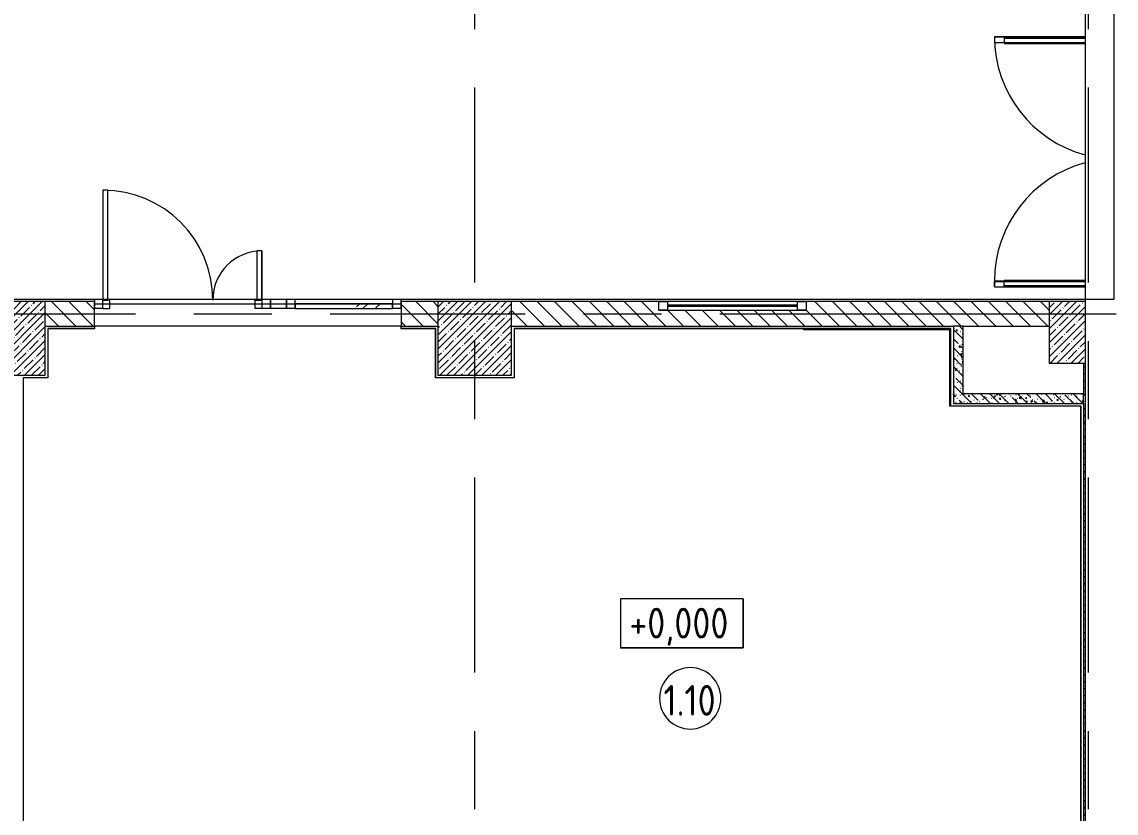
# Model space of a CAD drawing. Header units: millimetres. Extents: x -4029 to 232974, y -8553 to 104777.
# Drawn here: x 29619 to 38536, y 3736 to 10178 of the extents above; entities that cross this region are included whole.
import ezdxf

# ---------------------------------------------------------------- set-up
doc = ezdxf.new("R2010")
doc.units = ezdxf.units.MM
doc.linetypes.add('Осевая', pattern=[3175, 635, -476.25, 1587.5, -476.25])
for name, color, linetype, lineweight in [('A-AREA-BNDY', 7, 'Continuous', 9), ('A-AREA-IDEN', 7, 'Continuous', 9), ('A-DETL-GENF', 7, 'Continuous', 9), ('A-GLAZ', 7, 'Continuous', 9), ('A-GLAZ-CURT', 7, 'Continuous', 9), ('A-GLAZ-CWMG', 7, 'Continuous', 9), ('A-WALL-1', 7, 'Continuous', 13), ('G-ANNO-DIMS', 7, 'Continuous', 9), ('I-WALL', 7, 'Continuous', 9), ('S-COLS', 7, 'Continuous', 9), ('Оси', 7, 'Continuous', 9), ('Оси-2', 7, 'Осевая', 9)]:
    doc.layers.add(name, color=color, linetype=linetype, lineweight=lineweight)
for name, color, linetype, lineweight, true_color in [('A-DETL-GENF-3', 7, 'Continuous', 9, 0xaaaaaa), ('A-DOOR-1', 7, 'Continuous', 9, 0xaaaaaa), ('A-FLOR-1', 7, 'Continuous', 9, 0xaaaaaa), ('I-WALL-1', 7, 'Continuous', 9, 0x787878)]:
    doc.layers.add(name, color=color, linetype=linetype, lineweight=lineweight, true_color=true_color)
doc.styles.add('GOST Common', font='', dxfattribs={"width": 0.9, "height": 250})
doc.styles.get('GOST Common').set_extended_font_data('GOST Common')
pattern_1 = [(135, (0, 0), (-75.43415, -75.43415), [106.68, -17.78, 3.556, -17.78]), (135, (0, 75.39), (-75.43415, -75.43415), []), (50, (0, 0), (127.52922, -11.15758), [13.335, -146.685]), (355, (0, 0), (-24.66966, 133.74002), [10.668, -117.348]), (100.451, (10.63, -0.93), (102.85973, 122.58178), [11.333, -124.663]), (46.184, (0, 35.56), (189.75516, -29.43036), [20.002, -220.027]), (96.636, (15.81, 33.1), (166.1822, 173.1996), [17, -186.995]), (351.184, (0, 35.56), (166.1839, 173.1976), [16.002, -176.022]), (21, (17.78, 26.67), (106.13027, -71.58603), [13.335, -146.685]), (326, (17.78, 26.67), (43.26188, 128.93175), [10.668, -117.348]), (71.451, (26.62, 20.7), (149.39198, 57.34505), [11.333, -124.663]), (37.5, (0, 0), (2.16223, 59.18836), [3.353, -112.573, 3.353, -115.773, -117.793]), (37.5, (0, 0), (2.16223, 59.18836), [-235.052, 3.353, -114.44]), (7.5, (0, 0), (46.77386, 70.12615), [3.353, -64.567, 3.353, -109.906, -44.894]), (7.5, (0, 0), (46.77386, 70.12615), [-181.178, 3.353, -41.542]), (327.5, (-39.65, 0), (94.91367, -4.010093), [3.353, -41.097, 3.353, -135.331, -184.023]), (327.5, (-39.65, 0), (94.91367, -4.010093), [-183.134, 3.353, -180.67]), (317.5, (-57.43, 0), (103.69057, 17.79882), [3.353, -54.432, 3.353, -88.748, -130.683]), (317.5, (-57.43, 0), (103.69057, 17.79882), [-149.885, 3.353, -127.33])]
pattern_2 = [(135, (0, 0), (-70.71068, -70.71068), [])]

# ---------------------------------------------------------------- blocks, each defined once
blk = doc.blocks.new('BSC_Колонна _Прямоугольная - 600х600-23286269-План монтажа стен и перегородок 1 этажа в осях 1-12')
at = {"layer": 'S-COLS'}
h = blk.add_hatch(dxfattribs=at)
h.set_pattern_fill('FP_2', color=256, style=0, pattern_type=2)
h.set_pattern_definition([(45, (-29509.74, -7600), (-57.02463, 57.02463), []), (45, (-29452.72, -7600), (-57.02463, 57.02463), [100.806, -20.161, 3.353, -16.808])])
h.paths.add_polyline_path([(100, -300), (300, -300), (300, 300), (-300, 300), (-300, -300), (-23.5, -300)])
for p, q in [((300, 300), (-300, 300)), ((-300, 300), (-300, -300)), ((300, -300), (300, 300)), ((-300, -300), (300, -300))]:
    blk.add_line(p, q, dxfattribs=at)
blk = doc.blocks.new('BSC_Колонна _Прямоугольная - 600х600-V15-План монтажа стен и перегородок 1 этажа в осях 1-12')
at = {"layer": 'S-COLS'}
h = blk.add_hatch(dxfattribs=at)
h.set_pattern_fill('FP_29', color=256, style=0, pattern_type=2)
h.set_pattern_definition([(45, (-33310, -7600), (-57.02463, 57.02463), []), (45, (-33252.975, -7600), (-57.02463, 57.02463), [100.806, -20.161, 3.353, -16.808])])
h.paths.add_polyline_path([(-300, -300), (300, -300), (300, 300), (-300, 300), (-300, 80)])
for p, q in [((300, 300), (-300, 300)), ((-300, 300), (-300, -300)), ((300, -300), (300, 300)), ((-300, -300), (300, -300))]:
    blk.add_line(p, q, dxfattribs=at)
blk = doc.blocks.new('Дверь_Витражная_остекление_ - ДВН_ДАО_Главный вход_1800 в свету 5-32258809-План монтажа стен и перегородок 1 этажа в осях 1-12')
at = {"layer": 'A-DETL-GENF-3'}
for p, q in [((-992.5, -1012.5), (-992.5, -274.3)), ((-992.5, -274.3), (-992.5, -1012.5)), ((-982.5, -932.5), (-982.5, -274.3)), ((-947.5, -1012.5), (-947.5, -274.3)), ((-947.5, -1012.5), (-947.5, -274.3)), ((-938.5, -932.5), (-938.5, -274.3)), ((988.5, -932.5), (988.5, -274.3)), ((997.5, -1012.5), (997.5, -274.3)), ((997.5, -274.3), (997.5, -1012.5)), ((1032.5, -932.5), (1032.5, -274.3)), ((1042.5, -1012.5), (1042.5, -274.3)), ((1042.5, -1012.5), (1042.5, -274.3)), ((-992.5, -932.5), (-947.5, -932.5)), ((1042.5, -932.5), (997.5, -932.5)), ((-992.5, -1012.5), (-947.5, -1012.5)), ((-992.5, -1012.5), (-947.5, -1012.5)), ((1042.5, -1012.5), (997.5, -1012.5)), ((997.5, -1012.5), (1042.5, -1012.5))]:
    blk.add_line(p, q, dxfattribs=at)
at = {"layer": 'A-DOOR-1'}
for p, q in [((-992.5, -1012.5), (-992.5, -274.3)), ((992.5, -1012.5), (992.5, -274.3))]:
    blk.add_line(p, q, dxfattribs=at)
for centre, start, end in [((-992.5, -20), 270, 345.14901), ((992.5, -20), 194.85099, 270)]:
    blk.add_arc(centre, 992.5, start, end, dxfattribs=at)
blk = doc.blocks.new('BSC_Колонна _Прямоугольная - 500х500-V34-План монтажа стен и перегородок 1 этажа в осях 1-12')
at = {"layer": 'S-COLS'}
h = blk.add_hatch(dxfattribs=at)
h.set_pattern_fill('FP_49', color=256, style=0, pattern_type=2)
h.set_pattern_definition([(45, (-38240, -7650), (-57.02463, 57.02463), []), (45, (-38182.975, -7650), (-57.02463, 57.02463), [100.806, -20.161, 3.353, -16.808])])
h.paths.add_polyline_path([(10, -250), (42.7, -250), (42.7, 250), (-250, 250), (-250, -250)])
for p, q in [((42.7, 250), (-250, 250)), ((-250, 250), (-250, -250)), ((-250, -250), (42.7, -250))]:
    blk.add_line(p, q, dxfattribs=at)
blk = doc.blocks.new('Прямоугольный импост - 50 x 70 мм-31700031-План монтажа стен и перегородок 1 этажа в осях 1-12')
at = {"layer": 'A-GLAZ-CWMG'}
for p, q in [((-70, 35), (0, 35)), ((-70, -35), (-70, 35)), ((0, 35), (0, -35)), ((0, -35), (-70, -35))]:
    blk.add_line(p, q, dxfattribs=at)
blk = doc.blocks.new('Дверь_Витражная_остекление_ - ДВН_ДАО_Главный вход_1200 в свету-31742133-План монтажа стен и перегородок 1 этажа в осях 1-12')
at = {"layer": 'A-DETL-GENF-3'}
for p, q in [((-607.5, 925), (-647.5, 925)), ((-647.5, 925), (-647.5, 35)), ((-607.5, 30), (-607.5, 925)), ((647.5, 430), (607.5, 430)), ((607.5, 430), (607.5, 30)), ((647.5, 35), (647.5, 430)), ((-647.5, 30), (-607.5, 30)), ((-592.5, 30), (-647.5, 30)), ((-592.5, -40), (-592.5, 30)), ((592.5, -40), (592.5, 30)), ((592.5, 30), (647.5, 30)), ((607.5, 30), (647.5, 30)), ((-647.5, -35), (-647.5, -40)), ((-647.5, -40), (-592.5, -40)), ((647.5, -40), (592.5, -40)), ((647.5, -35), (647.5, -40))]:
    blk.add_line(p, q, dxfattribs=at)
at = {"layer": 'A-DOOR-1'}
for p, q in [((-647.5, 925), (-647.5, 35)), ((647.5, 430), (647.5, 35))]:
    blk.add_line(p, q, dxfattribs=at)
for centre, radius, start, end in [((-647.5, 30), 895, 360, 90), ((647.5, 30), 400, 90, 180)]:
    blk.add_arc(centre, radius, start, end, dxfattribs=at)
blk = doc.blocks.new('Системная панель - Стемалит - 40мм-31720939-План монтажа стен и перегородок 1 этажа в осях 1-12')
at = {"layer": 'A-GLAZ-CURT'}
for p, q in [((65, 35), (-65, 35)), ((-65, 35), (-65, -35)), ((65, -35), (65, 35)), ((-65, -35), (65, -35))]:
    blk.add_line(p, q, dxfattribs=at)
blk = doc.blocks.new('Прямоугольный импост - 50 x 70 мм-31687886-План монтажа стен и перегородок 1 этажа в осях 1-12')
at = {"layer": 'A-GLAZ-CWMG'}
for p, q in [((-35, 35), (35, 35)), ((-35, -35), (-35, 35)), ((35, 35), (35, -35)), ((35, -35), (-35, -35))]:
    blk.add_line(p, q, dxfattribs=at)
blk = doc.blocks.new('Прямоугольный импост - 50 x 70 мм-V77-План монтажа стен и перегородок 1 этажа в осях 1-12')
at = {"layer": 'A-GLAZ-CWMG'}
for p, q in [((0, 35), (-70, 35)), ((-70, 35), (-70, -35)), ((0, -35), (0, 35)), ((-70, -35), (0, -35))]:
    blk.add_line(p, q, dxfattribs=at)
blk = doc.blocks.new('Системная панель - Стекло - 40мм-V78-План монтажа стен и перегородок 1 этажа в осях 1-12')
at = {"layer": 'A-GLAZ-CURT'}
h = blk.add_hatch(dxfattribs=at)
h.set_pattern_fill('FP_105', color=256, style=0, pattern_type=2)
h.set_pattern_definition([(45, (-32342.5, -7783), (-282.8427, 282.8427), [200, -600]), (45, (-32542.5, -7883), (-282.8427, 282.8427), [600, -200]), (45, (-32142.5, -7983), (-282.8427, 282.8427), [200, -600])])
h.paths.add_polyline_path([(-397.5, -40), (397.5, -40), (397.5, 0), (-397.5, 0), (-397.5, -35)])
for p, q in [((397.5, 0), (-397.5, 0)), ((-397.5, 0), (-397.5, -40)), ((397.5, -40), (397.5, 0)), ((-397.5, -40), (397.5, -40))]:
    blk.add_line(p, q, dxfattribs=at)
blk = doc.blocks.new('Прямоугольный импост - 50 x 70 мм-31702100-План монтажа стен и перегородок 1 этажа в осях 1-12')
at = {"layer": 'A-GLAZ-CWMG'}
for p, q in [((-35, 35), (35, 35)), ((-35, -35), (-35, 35)), ((35, 35), (35, -35)), ((35, -35), (-35, -35))]:
    blk.add_line(p, q, dxfattribs=at)
blk = doc.blocks.new('Прямоугольный импост - 50 x 70 мм-31720914-План монтажа стен и перегородок 1 этажа в осях 1-12')
at = {"layer": 'A-GLAZ-CWMG'}
blk.add_line((24940, 7918), (24145, 7918), dxfattribs=at)
blk = doc.blocks.new('120_Окно_СКБ_1Ст - 120_Окно_СКБ_1Ст 400х1200 EI30-24228909-План монтажа стен и перегородок 1 этажа в осях 1-12')
at = {"layer": 'A-GLAZ'}
for p, q in [((-600, 30), (-600, 100)), ((-600, 100), (-530, 100)), ((600, 100), (-600, 100)), ((-530, 100), (-530, 30)), ((530, 30), (530, 100)), ((530, 100), (600, 100)), ((600, 100), (600, 30)), ((-530, 30), (-600, 30)), ((-600, 30), (600, 30)), ((530, 70), (-530, 70)), ((530, 60), (-530, 60)), ((600, 30), (530, 30))]:
    blk.add_line(p, q, dxfattribs=at)
blk = doc.blocks.new('DET_L_Линия разрыва - М100-30654710-План монтажа стен и перегородок 1 этажа в осях 1-12')
at = {"layer": 'A-DETL-GENF'}
blk.add_line((11739.9, 0), (0, 0), dxfattribs=at)
blk = doc.blocks.new('Марка_Помещения - Номер-25198446-План монтажа стен и перегородок 1 этажа в осях 1-12')
at = {"layer": 'A-AREA-IDEN'}
for start, end in [(360, 180), (180, 360)]:
    blk.add_arc((0, 0), 2.5, start, end, dxfattribs=at)
blk = doc.blocks.new('Высотные отметки - 10х4_h_-17668695-План монтажа стен и перегородок 1 этажа в осях 1-12')
at = {"layer": 'G-ANNO-DIMS'}
for p, q in [((-5, 4), (-5, 0)), ((5, 4), (-5, 4)), ((5, 4), (-5, 4)), ((-5, 4), (-5, 0)), ((5, 4), (5, 0)), ((5, 0), (5, 4)), ((5, 0), (-5, 0)), ((-5, 0), (5, 0))]:
    blk.add_line(p, q, dxfattribs=at)

msp = doc.modelspace()

# ---------------------------------------------------------------- hatches: boundary and pattern name
at = {"layer": 'I-WALL'}
h = msp.add_hatch(dxfattribs=at)
h.set_pattern_fill('FP_18', color=256, style=0, pattern_type=2)
h.set_pattern_definition(pattern_2)
h.paths.add_polyline_path([(32991.3167, 7700), (33010, 7700), (33010, 7900), (32710, 7900), (32710, 7700), (32990, 7700)])
h.paths.add_polyline_path([(29829.7435, 7700), (30210, 7700), (30210, 7900), (29809.7435, 7900), (29809.7435, 7700)])
h = msp.add_hatch(dxfattribs=at)
h.set_pattern_fill('FP_18', color=256, style=0, pattern_type=2)
h.set_pattern_definition(pattern_2)
h.paths.add_polyline_path([(33610, 7700), (37990, 7700), (37990, 7900), (36010, 7900), (36010, 7830), (34810, 7830), (34810, 7900), (33610, 7900)])
h = msp.add_hatch(dxfattribs=at)
h.set_pattern_fill('FP_1', color=256, style=0, pattern_type=2)
h.set_pattern_definition([(45, (0, 0), (-57.02463, 57.02463), []), (45, (57.025, 0), (-57.02463, 57.02463), [100.806, -20.161, 3.353, -16.808])])
h.paths.add_polyline_path([(38282.6518, 400), (38282.6518, 7400), (38270, 7400), (38270, 400)])
at = {"layer": 'I-WALL-1'}
h = msp.add_hatch(dxfattribs=at)
h.set_pattern_fill('FP_43', color=256, style=0, pattern_type=2)
h.set_pattern_definition(pattern_1)
h.paths.add_polyline_path([(37290, 7070), (37290, 7700), (37210, 7700), (37210, 7070), (37254.8088, 7070)])
h = msp.add_hatch(dxfattribs=at)
h.set_pattern_fill('FP_43', color=256, style=0, pattern_type=2)
h.set_pattern_definition(pattern_1)
h.paths.add_polyline_path([(38250, 7070), (38270, 7070), (38270, 7150), (37290, 7150), (37290, 7070), (37990, 7070)])

# ---------------------------------------------------------------- linework, layer by layer
at = {"layer": 'A-AREA-BNDY', "flags": 128}
msp.add_lwpolyline([(28061, 10879.5), (28040, 10879.5), (28040, 7921), (30210, 7921), (30210, 7883), (32710, 7883), (32710, 7921), (38519, 7921), (38519, 10679), (37969, 10679), (37969, 11221), (38249, 11221), (38249, 23003), (37619.5, 23003), (37476.9904, 23003), (36990, 23003), (36990, 23004), (35190, 23004), (35190, 23003), (34703.0096, 23003), (34560.5, 23003), (34231, 23003), (34231, 13759), (28061, 13759)], close=True, dxfattribs=at)
msp.add_lwpolyline([(38249, 421), (38249, 7049), (37182, 7049), (37182, 7671), (35990, 7671), (35990, 7679), (33631, 7679), (33631, 7279), (32989, 7279), (32989, 7679), (32710, 7679), (32710, 7700), (30210, 7700), (30210, 7679), (29830.7435, 7679), (29830.7435, 7279), (29630.7435, 7279), (29630.7435, 521)], dxfattribs=at)
at = {"layer": 'A-FLOR-1'}
for p, q in [((20230, 7920), (38282.6518, 7920)), ((30210, 7920), (30210, 7918)), ((32710, 7918), (32710, 7920)), ((30210, 7680), (29829.7435, 7680)), ((29829.7435, 7680), (29829.7435, 7280)), ((30210, 7700), (30210, 7680)), ((32710, 7680), (32710, 7700)), ((32991.3167, 7680), (32710, 7680)), ((32991.3167, 7280), (32991.3167, 7680)), ((37190, 7680), (33630, 7680)), ((33630, 7680), (33630, 7280)), ((37190, 7050), (37190, 7680)), ((29628.7435, 7280), (29628.7435, 520)), ((29829.7435, 7280), (29628.7435, 7280)), ((33630, 7280), (32991.3167, 7280)), ((38250, 7050), (37190, 7050)), ((38250, 420), (38250, 7050))]:
    msp.add_line(p, q, dxfattribs=at)
at = {"layer": 'A-WALL-1'}
for p, q in [((37290, 7700), (37210, 7700)), ((38270, 7070), (38270, 7150))]:
    msp.add_line(p, q, dxfattribs=at)
at = {"layer": 'I-WALL'}
for p, q in [((30210, 7900), (29809.7435, 7900)), ((30210, 7700), (30210, 7900)), ((33010, 7900), (32710, 7900)), ((32710, 7900), (32710, 7700)), ((34810, 7900), (33610, 7900)), ((37990, 7900), (36010, 7900)), ((29809.7435, 7700), (30210, 7700)), ((32710, 7700), (33010, 7700)), ((33610, 7700), (37210, 7700)), ((37210, 7700), (37210, 7070)), ((37290, 7150), (37290, 7700)), ((37290, 7700), (37990, 7700)), ((38270, 7400), (38270, 7150)), ((38270, 7150), (37290, 7150)), ((37210, 7070), (38270, 7070)), ((38270, 7070), (38270, 400))]:
    msp.add_line(p, q, dxfattribs=at)
at = {"layer": 'Оси'}
msp.add_line((36035.9723, 7800), (38535.9723, 7800), dxfattribs=at)
at = {"layer": 'Оси-2'}
for p, q in [((33310, 593.7414), (33310, 24898.0711)), ((38310, 593.7414), (38310, 21299.7217)), ((-728.7494, 7800), (36035.9723, 7800))]:
    msp.add_line(p, q, dxfattribs=at)

# ---------------------------------------------------------------- block references
at = {"layer": 'A-AREA-IDEN', "xscale": 99.99999999999993, "yscale": 99.99999999999993, "zscale": 99.99999999999993}
msp.add_blockref('Марка_Помещения - Номер-25198446-План монтажа стен и перегородок 1 этажа в осях 1-12', (35065.6203, 4670.0516), dxfattribs=at)
at = {"layer": 'A-DETL-GENF', "rotation": 90.00000000000031}
msp.add_blockref('DET_L_Линия разрыва - М100-30654710-План монтажа стен и перегородок 1 этажа в осях 1-12', (38282.6518, -280), dxfattribs=at)
at = {"layer": 'A-DOOR-1', "rotation": 269.9999999999999}
msp.add_blockref('Дверь_Витражная_остекление_ - ДВН_ДАО_Главный вход_1800 в свету 5-32258809-План монтажа стен и перегородок 1 этажа в осях 1-12', (38556.9999, 9062.5), dxfattribs=at)
at = {"layer": 'A-DOOR-1'}
msp.add_blockref('Дверь_Витражная_остекление_ - ДВН_ДАО_Главный вход_1200 в свету-31742133-План монтажа стен и перегородок 1 этажа в осях 1-12', (30927.5, 7883), dxfattribs=at)
at = {"layer": 'A-GLAZ'}
msp.add_blockref('120_Окно_СКБ_1Ст - 120_Окно_СКБ_1Ст 400х1200 EI30-24228909-План монтажа стен и перегородок 1 этажа в осях 1-12', (35410, 7800), dxfattribs=at)
at = {"layer": 'A-GLAZ-CURT'}
for name, p in [('Системная панель - Стемалит - 40мм-31720939-План монтажа стен и перегородок 1 этажа в осях 1-12', (31710, 7883)), ('Системная панель - Стекло - 40мм-V78-План монтажа стен и перегородок 1 этажа в осях 1-12', (32242.5, 7883))]:
    msp.add_blockref(name, p, dxfattribs=at)
at = {"layer": 'A-GLAZ-CWMG', "rotation": 180}
msp.add_blockref('Прямоугольный импост - 50 x 70 мм-V77-План монтажа стен и перегородок 1 этажа в осях 1-12', (30210, 7883), dxfattribs=at)
at = {"layer": 'A-GLAZ-CWMG', "extrusion": (0, 0, -1), "rotation": 180}
for name, p in [('Прямоугольный импост - 50 x 70 мм-31687886-План монтажа стен и перегородок 1 этажа в осях 1-12', (-31610, 7883)), ('Прямоугольный импост - 50 x 70 мм-31702100-План монтажа стен и перегородок 1 этажа в осях 1-12', (-31810, 7883)), ('Прямоугольный импост - 50 x 70 мм-31700031-План монтажа стен и перегородок 1 этажа в осях 1-12', (-32710, 7883))]:
    msp.add_blockref(name, p, dxfattribs=at)
at = {"layer": 'A-GLAZ-CWMG'}
msp.add_blockref('Прямоугольный импост - 50 x 70 мм-31720914-План монтажа стен и перегородок 1 этажа в осях 1-12', (7700, 0), dxfattribs=at)
at = {"layer": 'G-ANNO-DIMS', "xscale": 99.99999999999993, "yscale": 99.99999999999993, "zscale": 99.99999999999993}
msp.add_blockref('Высотные отметки - 10х4_h_-17668695-План монтажа стен и перегородок 1 этажа в осях 1-12', (34997.9945, 5080.5253), dxfattribs=at)
at = {"layer": 'S-COLS'}
for name, p in [('BSC_Колонна _Прямоугольная - 600х600-23286269-План монтажа стен и перегородок 1 этажа в осях 1-12', (29509.7435, 7600)), ('BSC_Колонна _Прямоугольная - 600х600-V15-План монтажа стен и перегородок 1 этажа в осях 1-12', (33310, 7600)), ('BSC_Колонна _Прямоугольная - 500х500-V34-План монтажа стен и перегородок 1 этажа в осях 1-12', (38240, 7650))]:
    msp.add_blockref(name, p, dxfattribs=at)

# ---------------------------------------------------------------- texts
at = {"layer": 'A-AREA-IDEN', "insert": (34847.5871, 4778.6109), "char_height": 250, "width": 548.35425, "attachment_point": 1, "style": 'GOST Common'}
msp.add_mtext('1.10', dxfattribs=at)
at = {"layer": 'G-ANNO-DIMS', "insert": (34569.3185, 5407.2323), "char_height": 250, "width": 1028.822569, "attachment_point": 1, "line_spacing_factor": 1.022761, "style": 'GOST Common'}
msp.add_mtext('+0,000', dxfattribs=at)

doc.saveas('drawing.dxf')
